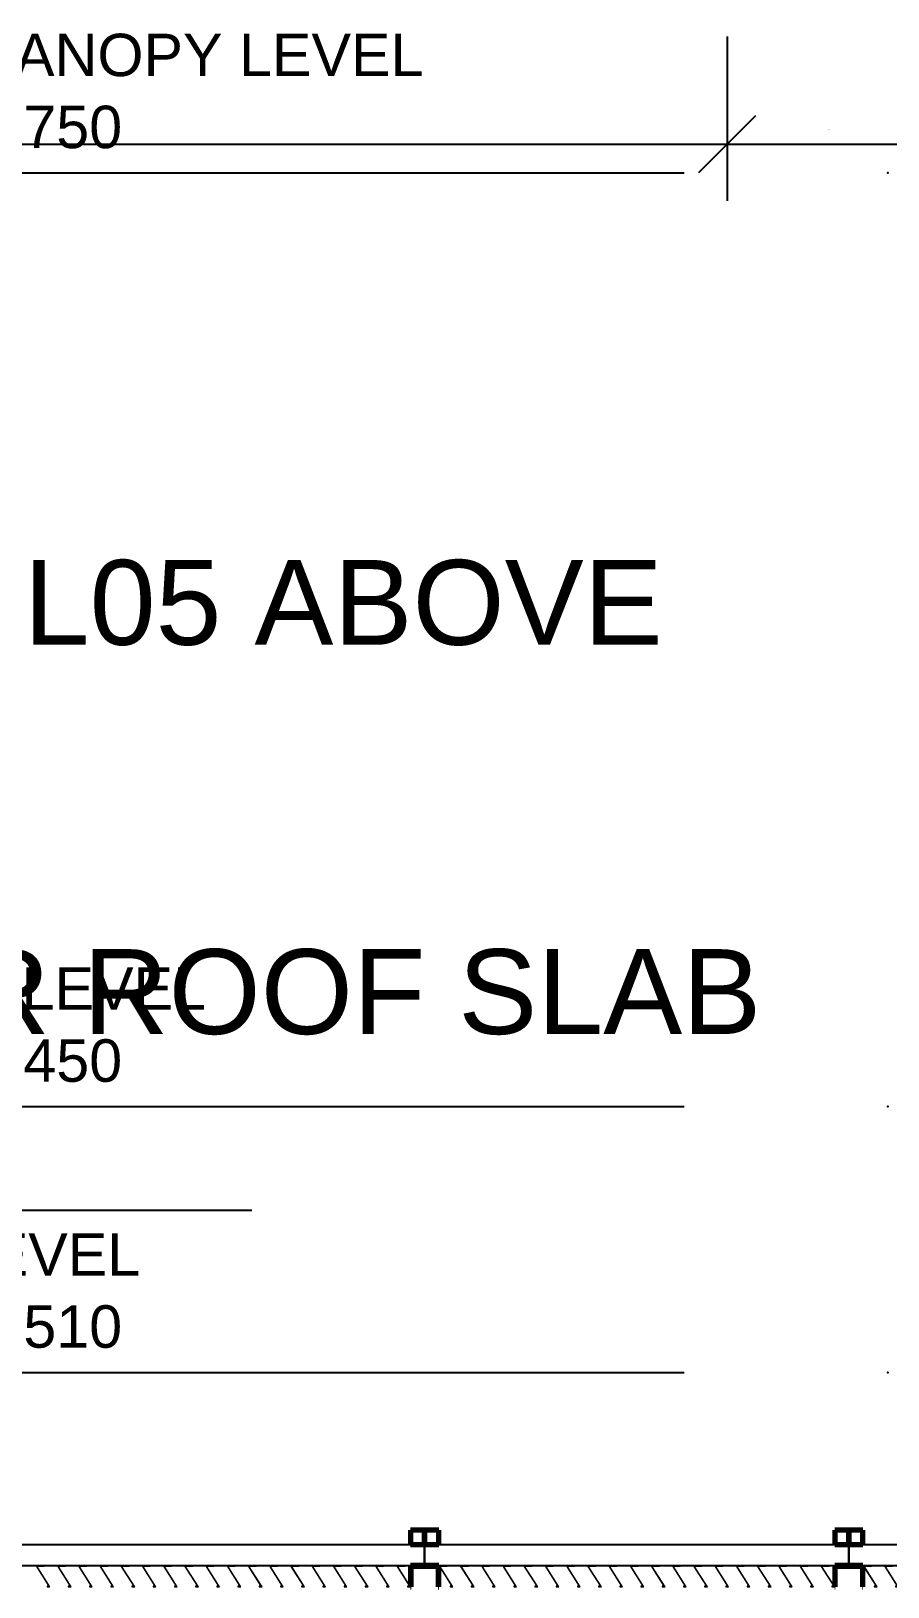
# Model space of a CAD drawing. Header units: millimetres. Extents: x -1379 to 1385823, y -4884429 to 548763.
# Drawn here: x 454622 to 457652, y -2315428 to -2309929 of the extents above; entities that cross this region are included whole.
import ezdxf

# ---------------------------------------------------------------- set-up
doc = ezdxf.new("R2010")
doc.units = ezdxf.units.MM
for name, color, linetype in [('000 - 0_SYM_DWG_GRIDLINE_MAIN_COLOR_251', 7, 'Continuous'), ('000 - 0_SYM_DWG_LEVEL_MAIN_COLOR_2', 7, 'Continuous'), ('000 - 0_SYM_DWG_LEVEL_TEXT', 7, 'Continuous'), ('000 - D I M', 7, 'Continuous')]:
    doc.layers.add(name, color=color, linetype=linetype)
doc.layers.add('000 - CONCRETE_EX_LOUVERS_DEF_SUB', color=7, linetype='Continuous', plot=False)
doc.layers.add('A-ANNO-NOTE', color=7, linetype='Continuous', lineweight=35)
doc.layers.add('G-ANNO-TEXT', color=7, linetype='Continuous', lineweight=9)
doc.styles.add('Arial_1', font='arial.ttf', dxfattribs={"height": 125})
doc.styles.add('Arial_2', font='arial.ttf', dxfattribs={"height": 3})
doc.dimstyles.new('DPA-DIM-3_0_T-T', dxfattribs={"dimscale": 304.8, "dimtxt": 306.07782, "dimasz": 0.656168, "dimexe": 0.656168, "dimexo": 0.0625, "dimgap": 0.164042, "dimtad": 1, "dimdec": 0, "dimzin": 0, "dimdsep": 46, "dimtxsty": 'Arial_2', "dimblk1": 'OBLIQUE', "dimblk2": 'OBLIQUE', "dimsah": 1, "dimcen": 0.09, "dimdle": 0.656168, "dimclrd": 7, "dimclre": 7, "dimclrt": 7, "dimadec": 8, "dimazin": 0, "dimtfac": 1, "dimtdec": 4, "dimtix": 1, "dimtmove": 0, "dimatfit": 3, "dimfxl": 1.312336, "dimfxlon": 1, "dimtvp": 1, "dimtolj": 1, "dimtzin": 0, "dimarcsym": 2})

# ---------------------------------------------------------------- blocks, each defined once
blk = doc.blocks.new('DPA_CP_Entrance Louver Grill Vertical Z - Louver Grill Vertical Z-5053933-IV01 - LOWER ROOF LEVEL PLAN')
at = {"layer": '000 - CONCRETE_EX_LOUVERS_DEF_SUB', "color": 7, "lineweight": 70}
for p, q in [((-700, 0), (-750, 0)), ((-750, 0), (-750, -50)), ((-700, -50), (-700, 0)), ((750, 0), (700, 0)), ((700, 0), (700, -50)), ((750, -50), (750, 0)), ((-750, -50), (-700, -50)), ((700, -50), (750, -50)), ((-700, -125), (-750, -125)), ((-750, -125), (-750, -127)), ((-750, -127), (-702, -127)), ((-702, -127), (-702, -200)), ((-700, -200), (-700, -125)), ((750, -125), (700, -125)), ((700, -125), (700, -200)), ((702, -200), (702, -127)), ((702, -127), (750, -127)), ((750, -127), (750, -125)), ((-702, -200), (-700, -200)), ((700, -200), (702, -200))]:
    blk.add_line(p, q, dxfattribs=at)
at = {"layer": '000 - CONCRETE_EX_LOUVERS_DEF_SUB', "color": 7}
for p, q in [((-750, -125), (-750, -50)), ((-750, -50), (750, -50)), ((750, -50), (750, -125)), ((-750, -125), (750, -125))]:
    blk.add_line(p, q, dxfattribs=at)
blk = doc.blocks.new('GM_Louver Grill Vertical Z1 - Z Profile-V325-IV01 - LOWER ROOF LEVEL PLAN')
at = {"layer": '000 - CONCRETE_EX_LOUVERS_DEF_SUB', "color": 7, "lineweight": 9}
for p, q in [((30, 0), (0.1, 0)), ((0.1, 0), (46.4, -73)), ((30, -2), (30, 0)), ((50, -75), (3.7, -2)), ((3.7, -2), (30, -2)), ((46.4, -73), (40, -73)), ((40, -73), (40, -75)), ((40, -75), (50, -75))]:
    blk.add_line(p, q, dxfattribs=at)
blk = doc.blocks.new('GM_Louver Grill Vertical Z1 - Z Profile-V326-IV01 - LOWER ROOF LEVEL PLAN')
at = {"layer": '000 - CONCRETE_EX_LOUVERS_DEF_SUB', "color": 7, "lineweight": 9}
for p, q in [((30, 0), (0.1, 0)), ((0.1, 0), (46.4, -73)), ((30, -2), (30, 0)), ((50, -75), (3.7, -2)), ((3.7, -2), (30, -2)), ((46.4, -73), (40, -73)), ((40, -73), (40, -75)), ((40, -75), (50, -75))]:
    blk.add_line(p, q, dxfattribs=at)
blk = doc.blocks.new('GM_Louver Grill Vertical Z1 - Z Profile-V327-IV01 - LOWER ROOF LEVEL PLAN')
at = {"layer": '000 - CONCRETE_EX_LOUVERS_DEF_SUB', "color": 7, "lineweight": 9}
for p, q in [((30, 0), (0.1, 0)), ((0.1, 0), (46.4, -73)), ((30, -2), (30, 0)), ((50, -75), (3.7, -2)), ((3.7, -2), (30, -2)), ((46.4, -73), (40, -73)), ((40, -73), (40, -75)), ((40, -75), (50, -75))]:
    blk.add_line(p, q, dxfattribs=at)
blk = doc.blocks.new('GM_Louver Grill Vertical Z1 - Z Profile-V328-IV01 - LOWER ROOF LEVEL PLAN')
at = {"layer": '000 - CONCRETE_EX_LOUVERS_DEF_SUB', "color": 7, "lineweight": 9}
for p, q in [((30, 0), (0.1, 0)), ((0.1, 0), (46.4, -73)), ((30, -2), (30, 0)), ((50, -75), (3.7, -2)), ((3.7, -2), (30, -2)), ((46.4, -73), (40, -73)), ((40, -73), (40, -75)), ((40, -75), (50, -75))]:
    blk.add_line(p, q, dxfattribs=at)
blk = doc.blocks.new('GM_Louver Grill Vertical Z1 - Z Profile-V329-IV01 - LOWER ROOF LEVEL PLAN')
at = {"layer": '000 - CONCRETE_EX_LOUVERS_DEF_SUB', "lineweight": 9}
h = blk.add_hatch(dxfattribs=at)
h.set_pattern_fill('FP_41', style=0, pattern_type=2)
h.set_pattern_definition([(50, (-222471.46, 2322710.5), (728.7365, -63.75582), [76.2, -838.2]), (355, (-222471.5, 2322710.5), (-140.97162, 764.2276), [60.96, -670.56]), (100.451, (-222410.74, 2322705.2), (587.77, 700.46675), [64.76, -712.36]), (46.184, (-222471.5, 2322913.7), (1084.31624, -168.17096), [114.3, -1257.3]), (96.636, (-222381.1, 2322899.7), (949.6099, 989.70985), [97.14, -1068.54]), (351.184, (-222471.5, 2322913.7), (949.62055, 989.70115), [91.44, -1005.84]), (21, (-222369.86, 2322862.9), (606.45787, -409.06057), [76.2, -838.2]), (326, (-222369.9, 2322862.9), (247.20834, 736.75292), [60.96, -670.56]), (71.451, (-222319.3, 2322828.8), (853.66825, 327.68547), [64.76, -712.36]), (37.5, (-222471.46, 2322710.48), (12.354693, 338.22012), [33.528, -628.904, 33.528, -1320.292]), (37.5, (-222471.46, 2322710.48), (12.354693, 338.22012), [-695.96, -647.192, 33.528, -639.572]), (7.5, (-222471.46, 2322710.48), (267.278874, 400.722127), [33.528, -354.584, 33.528, -870.204]), (7.5, (-222471.46, 2322710.48), (267.278874, 400.722127), [-421.64, -613.664, 33.528, -223.012]), (327.5, (-222698.03, 2322710.48), (542.36333, -22.915345), [33.528, -220.472, 33.528, -1810.512]), (327.5, (-222698.03, 2322710.48), (542.36333, -22.915345), [-287.528, -758.952, 33.528, -1018.032]), (317.5, (-222799.63, 2322710.5), (592.51696, 101.70711), [33.528, -296.672, 33.528, -1239.52]), (317.5, (-222799.63, 2322710.5), (592.51696, 101.70711), [-363.728, -492.76, 33.528, -713.232])])
h.paths.add_polyline_path([(50, -75), (3.7, -2), (30, -2), (30, 0), (0.1, 0), (46.4, -73), (40, -73), (40, -75)])
at = {"layer": '000 - CONCRETE_EX_LOUVERS_DEF_SUB', "color": 7, "lineweight": 9}
for p, q in [((30, 0), (0.1, 0)), ((0.1, 0), (46.4, -73)), ((30, -2), (30, 0)), ((50, -75), (3.7, -2)), ((3.7, -2), (30, -2)), ((46.4, -73), (40, -73)), ((40, -73), (40, -75)), ((40, -75), (50, -75))]:
    blk.add_line(p, q, dxfattribs=at)
blk = doc.blocks.new('GM_Louver Grill Vertical Z1 - Z Profile-V330-IV01 - LOWER ROOF LEVEL PLAN')
at = {"layer": '000 - CONCRETE_EX_LOUVERS_DEF_SUB', "color": 7, "lineweight": 9}
for p, q in [((30, 0), (0.1, 0)), ((0.1, 0), (46.4, -73)), ((30, -2), (30, 0)), ((50, -75), (3.7, -2)), ((3.7, -2), (30, -2)), ((46.4, -73), (40, -73)), ((40, -73), (40, -75)), ((40, -75), (50, -75))]:
    blk.add_line(p, q, dxfattribs=at)
blk = doc.blocks.new('GM_Louver Grill Vertical Z1 - Z Profile-V331-IV01 - LOWER ROOF LEVEL PLAN')
at = {"layer": '000 - CONCRETE_EX_LOUVERS_DEF_SUB', "color": 7, "lineweight": 9}
for p, q in [((30, 0), (0.1, 0)), ((0.1, 0), (46.4, -73)), ((30, -2), (30, 0)), ((50, -75), (3.7, -2)), ((3.7, -2), (30, -2)), ((46.4, -73), (40, -73)), ((40, -73), (40, -75)), ((40, -75), (50, -75))]:
    blk.add_line(p, q, dxfattribs=at)
blk = doc.blocks.new('GM_Louver Grill Vertical Z1 - Z Profile-V332-IV01 - LOWER ROOF LEVEL PLAN')
at = {"layer": '000 - CONCRETE_EX_LOUVERS_DEF_SUB', "color": 7, "lineweight": 9}
for p, q in [((30, 0), (0.1, 0)), ((0.1, 0), (46.4, -73)), ((30, -2), (30, 0)), ((50, -75), (3.7, -2)), ((3.7, -2), (30, -2)), ((46.4, -73), (40, -73)), ((40, -73), (40, -75)), ((40, -75), (50, -75))]:
    blk.add_line(p, q, dxfattribs=at)
blk = doc.blocks.new('GM_Louver Grill Vertical Z1 - Z Profile-V333-IV01 - LOWER ROOF LEVEL PLAN')
at = {"layer": '000 - CONCRETE_EX_LOUVERS_DEF_SUB', "color": 7, "lineweight": 9}
for p, q in [((30, 0), (0.1, 0)), ((0.1, 0), (46.4, -73)), ((30, -2), (30, 0)), ((50, -75), (3.7, -2)), ((3.7, -2), (30, -2)), ((46.4, -73), (40, -73)), ((40, -73), (40, -75)), ((40, -75), (50, -75))]:
    blk.add_line(p, q, dxfattribs=at)
blk = doc.blocks.new('GM_Louver Grill Vertical Z1 - Z Profile-V334-IV01 - LOWER ROOF LEVEL PLAN')
at = {"layer": '000 - CONCRETE_EX_LOUVERS_DEF_SUB', "color": 7, "lineweight": 9}
for p, q in [((30, 0), (0.1, 0)), ((0.1, 0), (46.4, -73)), ((30, -2), (30, 0)), ((50, -75), (3.7, -2)), ((3.7, -2), (30, -2)), ((46.4, -73), (40, -73)), ((40, -73), (40, -75)), ((40, -75), (50, -75))]:
    blk.add_line(p, q, dxfattribs=at)
blk = doc.blocks.new('GM_Louver Grill Vertical Z1 - Z Profile-V335-IV01 - LOWER ROOF LEVEL PLAN')
at = {"layer": '000 - CONCRETE_EX_LOUVERS_DEF_SUB', "color": 7, "lineweight": 9}
for p, q in [((30, 0), (0.1, 0)), ((0.1, 0), (46.4, -73)), ((30, -2), (30, 0)), ((50, -75), (3.7, -2)), ((3.7, -2), (30, -2)), ((46.4, -73), (40, -73)), ((40, -73), (40, -75)), ((40, -75), (50, -75))]:
    blk.add_line(p, q, dxfattribs=at)
blk = doc.blocks.new('GM_Louver Grill Vertical Z1 - Z Profile-V336-IV01 - LOWER ROOF LEVEL PLAN')
at = {"layer": '000 - CONCRETE_EX_LOUVERS_DEF_SUB', "color": 7, "lineweight": 9}
for p, q in [((30, 0), (0.1, 0)), ((0.1, 0), (46.4, -73)), ((30, -2), (30, 0)), ((50, -75), (3.7, -2)), ((3.7, -2), (30, -2)), ((46.4, -73), (40, -73)), ((40, -73), (40, -75)), ((40, -75), (50, -75))]:
    blk.add_line(p, q, dxfattribs=at)
blk = doc.blocks.new('GM_Louver Grill Vertical Z1 - Z Profile-V337-IV01 - LOWER ROOF LEVEL PLAN')
at = {"layer": '000 - CONCRETE_EX_LOUVERS_DEF_SUB', "color": 7, "lineweight": 9}
for p, q in [((30, 0), (0.1, 0)), ((0.1, 0), (46.4, -73)), ((30, -2), (30, 0)), ((50, -75), (3.7, -2)), ((3.7, -2), (30, -2)), ((46.4, -73), (40, -73)), ((40, -73), (40, -75)), ((40, -75), (50, -75))]:
    blk.add_line(p, q, dxfattribs=at)
blk = doc.blocks.new('GM_Louver Grill Vertical Z1 - Z Profile-V338-IV01 - LOWER ROOF LEVEL PLAN')
at = {"layer": '000 - CONCRETE_EX_LOUVERS_DEF_SUB', "color": 7, "lineweight": 9}
for p, q in [((30, 0), (0.1, 0)), ((0.1, 0), (46.4, -73)), ((30, -2), (30, 0)), ((50, -75), (3.7, -2)), ((3.7, -2), (30, -2)), ((46.4, -73), (40, -73)), ((40, -73), (40, -75)), ((40, -75), (50, -75))]:
    blk.add_line(p, q, dxfattribs=at)
blk = doc.blocks.new('GM_Louver Grill Vertical Z1 - Z Profile-V339-IV01 - LOWER ROOF LEVEL PLAN')
at = {"layer": '000 - CONCRETE_EX_LOUVERS_DEF_SUB', "color": 7, "lineweight": 9}
for p, q in [((30, 0), (0.1, 0)), ((0.1, 0), (46.4, -73)), ((30, -2), (30, 0)), ((50, -75), (3.7, -2)), ((3.7, -2), (30, -2)), ((46.4, -73), (40, -73)), ((40, -73), (40, -75)), ((40, -75), (50, -75))]:
    blk.add_line(p, q, dxfattribs=at)
blk = doc.blocks.new('GM_Louver Grill Vertical Z1 - Z Profile-V340-IV01 - LOWER ROOF LEVEL PLAN')
at = {"layer": '000 - CONCRETE_EX_LOUVERS_DEF_SUB', "color": 7, "lineweight": 9}
for p, q in [((30, 0), (0.1, 0)), ((0.1, 0), (46.4, -73)), ((30, -2), (30, 0)), ((50, -75), (3.7, -2)), ((3.7, -2), (30, -2)), ((46.4, -73), (40, -73)), ((40, -73), (40, -75)), ((40, -75), (50, -75))]:
    blk.add_line(p, q, dxfattribs=at)
blk = doc.blocks.new('GM_Louver Grill Vertical Z1 - Z Profile-V341-IV01 - LOWER ROOF LEVEL PLAN')
at = {"layer": '000 - CONCRETE_EX_LOUVERS_DEF_SUB', "color": 7, "lineweight": 9}
for p, q in [((30, 0), (0.1, 0)), ((0.1, 0), (46.4, -73)), ((30, -2), (30, 0)), ((50, -75), (3.7, -2)), ((3.7, -2), (30, -2)), ((46.4, -73), (40, -73)), ((40, -73), (40, -75)), ((40, -75), (50, -75))]:
    blk.add_line(p, q, dxfattribs=at)
blk = doc.blocks.new('GM_Louver Grill Vertical Z1 - Z Profile-V342-IV01 - LOWER ROOF LEVEL PLAN')
at = {"layer": '000 - CONCRETE_EX_LOUVERS_DEF_SUB', "color": 7, "lineweight": 9}
for p, q in [((30, 0), (0.1, 0)), ((0.1, 0), (46.4, -73)), ((30, -2), (30, 0)), ((50, -75), (3.7, -2)), ((3.7, -2), (30, -2)), ((46.4, -73), (40, -73)), ((40, -73), (40, -75)), ((40, -75), (50, -75))]:
    blk.add_line(p, q, dxfattribs=at)
blk = doc.blocks.new('GM_Louver Grill Vertical Z1 - Z Profile-V344-IV01 - LOWER ROOF LEVEL PLAN')
at = {"layer": '000 - CONCRETE_EX_LOUVERS_DEF_SUB', "color": 7, "lineweight": 9}
for p, q in [((30, 0), (0.1, 0)), ((0.1, 0), (46.4, -73)), ((30, -2), (30, 0)), ((50, -75), (3.7, -2)), ((3.7, -2), (30, -2)), ((46.4, -73), (40, -73)), ((40, -73), (40, -75)), ((40, -75), (50, -75))]:
    blk.add_line(p, q, dxfattribs=at)
blk = doc.blocks.new('GM_Louver Grill Vertical Z1 - Z Profile-V345-IV01 - LOWER ROOF LEVEL PLAN')
at = {"layer": '000 - CONCRETE_EX_LOUVERS_DEF_SUB', "color": 7, "lineweight": 9}
for p, q in [((30, 0), (0.1, 0)), ((0.1, 0), (46.4, -73)), ((30, -2), (30, 0)), ((50, -75), (3.7, -2)), ((3.7, -2), (30, -2)), ((46.4, -73), (40, -73)), ((40, -73), (40, -75)), ((40, -75), (50, -75))]:
    blk.add_line(p, q, dxfattribs=at)
blk = doc.blocks.new('GM_Louver Grill Vertical Z1 - Z Profile-V346-IV01 - LOWER ROOF LEVEL PLAN')
at = {"layer": '000 - CONCRETE_EX_LOUVERS_DEF_SUB', "color": 7, "lineweight": 9}
for p, q in [((30, 0), (0.1, 0)), ((0.1, 0), (46.4, -73)), ((30, -2), (30, 0)), ((50, -75), (3.7, -2)), ((3.7, -2), (30, -2)), ((46.4, -73), (40, -73)), ((40, -73), (40, -75)), ((40, -75), (50, -75))]:
    blk.add_line(p, q, dxfattribs=at)
blk = doc.blocks.new('GM_Louver Grill Vertical Z1 - Z Profile-V347-IV01 - LOWER ROOF LEVEL PLAN')
at = {"layer": '000 - CONCRETE_EX_LOUVERS_DEF_SUB', "lineweight": 9}
h = blk.add_hatch(dxfattribs=at)
h.set_pattern_fill('FP_42', style=0, pattern_type=2)
h.set_pattern_definition([(50, (-224046.46, 2322710.5), (728.7365, -63.75582), [76.2, -838.2]), (355, (-224046.5, 2322710.5), (-140.97162, 764.2276), [60.96, -670.56]), (100.451, (-223985.74, 2322705.2), (587.77, 700.46675), [64.76, -712.36]), (46.184, (-224046.5, 2322913.7), (1084.31624, -168.17096), [114.3, -1257.3]), (96.636, (-223956.1, 2322899.7), (949.6099, 989.70985), [97.14, -1068.54]), (351.184, (-224046.5, 2322913.7), (949.62055, 989.70115), [91.44, -1005.84]), (21, (-223944.86, 2322862.9), (606.45787, -409.06057), [76.2, -838.2]), (326, (-223944.9, 2322862.9), (247.20834, 736.75292), [60.96, -670.56]), (71.451, (-223894.3, 2322828.8), (853.66825, 327.68547), [64.76, -712.36]), (37.5, (-224046.46, 2322710.48), (12.354693, 338.22012), [33.528, -628.904, 33.528, -1320.292]), (37.5, (-224046.46, 2322710.48), (12.354693, 338.22012), [-695.96, -647.192, 33.528, -639.572]), (7.5, (-224046.46, 2322710.48), (267.278874, 400.722127), [33.528, -354.584, 33.528, -870.204]), (7.5, (-224046.46, 2322710.48), (267.278874, 400.722127), [-421.64, -613.664, 33.528, -223.012]), (327.5, (-224273.03, 2322710.48), (542.36333, -22.915345), [33.528, -220.472, 33.528, -1810.512]), (327.5, (-224273.03, 2322710.48), (542.36333, -22.915345), [-287.528, -758.952, 33.528, -1018.032]), (317.5, (-224374.63, 2322710.5), (592.51696, 101.70711), [33.528, -296.672, 33.528, -1239.52]), (317.5, (-224374.63, 2322710.5), (592.51696, 101.70711), [-363.728, -492.76, 33.528, -713.232])])
h.paths.add_polyline_path([(50, -75), (3.7, -2), (30, -2), (30, 0), (0.1, 0), (46.4, -73), (40, -73), (40, -75)])
at = {"layer": '000 - CONCRETE_EX_LOUVERS_DEF_SUB', "color": 7, "lineweight": 9}
for p, q in [((30, 0), (0.1, 0)), ((0.1, 0), (46.4, -73)), ((30, -2), (30, 0)), ((50, -75), (3.7, -2)), ((3.7, -2), (30, -2)), ((46.4, -73), (40, -73)), ((40, -73), (40, -75)), ((40, -75), (50, -75))]:
    blk.add_line(p, q, dxfattribs=at)
blk = doc.blocks.new('GM_Louver Grill Vertical Z1 - Z Profile-V348-IV01 - LOWER ROOF LEVEL PLAN')
at = {"layer": '000 - CONCRETE_EX_LOUVERS_DEF_SUB', "color": 7, "lineweight": 9}
for p, q in [((30, 0), (0.1, 0)), ((0.1, 0), (46.4, -73)), ((30, -2), (30, 0)), ((50, -75), (3.7, -2)), ((3.7, -2), (30, -2)), ((46.4, -73), (40, -73)), ((40, -73), (40, -75)), ((40, -75), (50, -75))]:
    blk.add_line(p, q, dxfattribs=at)
blk = doc.blocks.new('GM_Louver Grill Vertical Z1 - Z Profile-V349-IV01 - LOWER ROOF LEVEL PLAN')
at = {"layer": '000 - CONCRETE_EX_LOUVERS_DEF_SUB', "color": 7, "lineweight": 9}
for p, q in [((30, 0), (0.1, 0)), ((0.1, 0), (46.4, -73)), ((30, -2), (30, 0)), ((50, -75), (3.7, -2)), ((3.7, -2), (30, -2)), ((46.4, -73), (40, -73)), ((40, -73), (40, -75)), ((40, -75), (50, -75))]:
    blk.add_line(p, q, dxfattribs=at)
blk = doc.blocks.new('GM_Louver Grill Vertical Z1 - Z Profile-V350-IV01 - LOWER ROOF LEVEL PLAN')
at = {"layer": '000 - CONCRETE_EX_LOUVERS_DEF_SUB', "color": 7, "lineweight": 9}
for p, q in [((30, 0), (0.1, 0)), ((0.1, 0), (46.4, -73)), ((30, -2), (30, 0)), ((50, -75), (3.7, -2)), ((3.7, -2), (30, -2)), ((46.4, -73), (40, -73)), ((40, -73), (40, -75)), ((40, -75), (50, -75))]:
    blk.add_line(p, q, dxfattribs=at)
blk = doc.blocks.new('GM_Louver Grill Vertical Z1 - Z Profile-V351-IV01 - LOWER ROOF LEVEL PLAN')
at = {"layer": '000 - CONCRETE_EX_LOUVERS_DEF_SUB', "color": 7, "lineweight": 9}
for p, q in [((30, 0), (0.1, 0)), ((0.1, 0), (46.4, -73)), ((30, -2), (30, 0)), ((50, -75), (3.7, -2)), ((3.7, -2), (30, -2)), ((46.4, -73), (40, -73)), ((40, -73), (40, -75)), ((40, -75), (50, -75))]:
    blk.add_line(p, q, dxfattribs=at)
blk = doc.blocks.new('GM_Louver Grill Vertical Z1 - Z Profile-V352-IV01 - LOWER ROOF LEVEL PLAN')
at = {"layer": '000 - CONCRETE_EX_LOUVERS_DEF_SUB', "color": 7, "lineweight": 9}
for p, q in [((30, 0), (0.1, 0)), ((0.1, 0), (46.4, -73)), ((30, -2), (30, 0)), ((50, -75), (3.7, -2)), ((3.7, -2), (30, -2)), ((46.4, -73), (40, -73)), ((40, -73), (40, -75)), ((40, -75), (50, -75))]:
    blk.add_line(p, q, dxfattribs=at)
blk = doc.blocks.new('GM_Louver Grill Vertical Z1 - Z Profile-V353-IV01 - LOWER ROOF LEVEL PLAN')
at = {"layer": '000 - CONCRETE_EX_LOUVERS_DEF_SUB', "color": 7, "lineweight": 9}
for p, q in [((30, 0), (0.1, 0)), ((0.1, 0), (46.4, -73)), ((30, -2), (30, 0)), ((50, -75), (3.7, -2)), ((3.7, -2), (30, -2)), ((46.4, -73), (40, -73)), ((40, -73), (40, -75)), ((40, -75), (50, -75))]:
    blk.add_line(p, q, dxfattribs=at)
blk = doc.blocks.new('GM_Louver Grill Vertical Z1 - Z Profile-V354-IV01 - LOWER ROOF LEVEL PLAN')
at = {"layer": '000 - CONCRETE_EX_LOUVERS_DEF_SUB', "color": 7, "lineweight": 9}
for p, q in [((30, 0), (0.1, 0)), ((0.1, 0), (46.4, -73)), ((30, -2), (30, 0)), ((50, -75), (3.7, -2)), ((3.7, -2), (30, -2)), ((46.4, -73), (40, -73)), ((40, -73), (40, -75)), ((40, -75), (50, -75))]:
    blk.add_line(p, q, dxfattribs=at)
blk = doc.blocks.new('GM_Louver Grill Vertical Z1 - Z Profile-V355-IV01 - LOWER ROOF LEVEL PLAN')
at = {"layer": '000 - CONCRETE_EX_LOUVERS_DEF_SUB', "color": 7, "lineweight": 9}
for p, q in [((30, 0), (0.1, 0)), ((0.1, 0), (46.4, -73)), ((30, -2), (30, 0)), ((50, -75), (3.7, -2)), ((3.7, -2), (30, -2)), ((46.4, -73), (40, -73)), ((40, -73), (40, -75)), ((40, -75), (50, -75))]:
    blk.add_line(p, q, dxfattribs=at)
blk = doc.blocks.new('GM_Louver Grill Vertical Z1 - Z Profile-V356-IV01 - LOWER ROOF LEVEL PLAN')
at = {"layer": '000 - CONCRETE_EX_LOUVERS_DEF_SUB', "color": 7, "lineweight": 9}
for p, q in [((30, 0), (0.1, 0)), ((0.1, 0), (46.4, -73)), ((30, -2), (30, 0)), ((50, -75), (3.7, -2)), ((3.7, -2), (30, -2)), ((46.4, -73), (40, -73)), ((40, -73), (40, -75)), ((40, -75), (50, -75))]:
    blk.add_line(p, q, dxfattribs=at)
blk = doc.blocks.new('GM_Louver Grill Vertical Z1 - Z Profile-V357-IV01 - LOWER ROOF LEVEL PLAN')
at = {"layer": '000 - CONCRETE_EX_LOUVERS_DEF_SUB', "color": 7, "lineweight": 9}
for p, q in [((30, 0), (0.1, 0)), ((0.1, 0), (46.4, -73)), ((30, -2), (30, 0)), ((50, -75), (3.7, -2)), ((3.7, -2), (30, -2)), ((46.4, -73), (40, -73)), ((40, -73), (40, -75)), ((40, -75), (50, -75))]:
    blk.add_line(p, q, dxfattribs=at)
blk = doc.blocks.new('GM_Louver Grill Vertical Z1 - Z Profile-V358-IV01 - LOWER ROOF LEVEL PLAN')
at = {"layer": '000 - CONCRETE_EX_LOUVERS_DEF_SUB', "color": 7, "lineweight": 9}
for p, q in [((30, 0), (0.1, 0)), ((0.1, 0), (46.4, -73)), ((30, -2), (30, 0)), ((50, -75), (3.7, -2)), ((3.7, -2), (30, -2)), ((46.4, -73), (40, -73)), ((40, -73), (40, -75)), ((40, -75), (50, -75))]:
    blk.add_line(p, q, dxfattribs=at)
blk = doc.blocks.new('GM_Louver Grill Vertical Z1 - Z Profile-V359-IV01 - LOWER ROOF LEVEL PLAN')
at = {"layer": '000 - CONCRETE_EX_LOUVERS_DEF_SUB', "color": 7, "lineweight": 9}
for p, q in [((30, 0), (0.1, 0)), ((0.1, 0), (46.4, -73)), ((30, -2), (30, 0)), ((50, -75), (3.7, -2)), ((3.7, -2), (30, -2)), ((46.4, -73), (40, -73)), ((40, -73), (40, -75)), ((40, -75), (50, -75))]:
    blk.add_line(p, q, dxfattribs=at)
blk = doc.blocks.new('GM_Louver Grill Vertical Z1 - Z Profile-V360-IV01 - LOWER ROOF LEVEL PLAN')
at = {"layer": '000 - CONCRETE_EX_LOUVERS_DEF_SUB', "color": 7, "lineweight": 9}
for p, q in [((30, 0), (0.1, 0)), ((0.1, 0), (46.4, -73)), ((30, -2), (30, 0)), ((50, -75), (3.7, -2)), ((3.7, -2), (30, -2)), ((46.4, -73), (40, -73)), ((40, -73), (40, -75)), ((40, -75), (50, -75))]:
    blk.add_line(p, q, dxfattribs=at)
blk = doc.blocks.new('GM_Louver Grill Vertical Z1 - Z Profile-V361-IV01 - LOWER ROOF LEVEL PLAN')
at = {"layer": '000 - CONCRETE_EX_LOUVERS_DEF_SUB', "color": 7, "lineweight": 9}
for p, q in [((30, 0), (0.1, 0)), ((0.1, 0), (46.4, -73)), ((30, -2), (30, 0)), ((50, -75), (3.7, -2)), ((3.7, -2), (30, -2)), ((46.4, -73), (40, -73)), ((40, -73), (40, -75)), ((40, -75), (50, -75))]:
    blk.add_line(p, q, dxfattribs=at)
blk = doc.blocks.new('GM_Louver Grill Vertical Z1 - Z Profile-V362-IV01 - LOWER ROOF LEVEL PLAN')
at = {"layer": '000 - CONCRETE_EX_LOUVERS_DEF_SUB', "color": 7, "lineweight": 9}
for p, q in [((30, 0), (0.1, 0)), ((0.1, 0), (46.4, -73)), ((30, -2), (30, 0)), ((50, -75), (3.7, -2)), ((3.7, -2), (30, -2)), ((46.4, -73), (40, -73)), ((40, -73), (40, -75)), ((40, -75), (50, -75))]:
    blk.add_line(p, q, dxfattribs=at)
blk = doc.blocks.new('GM_Louver Grill Vertical Z1 - Z Profile-V379-IV01 - LOWER ROOF LEVEL PLAN')
at = {"layer": '000 - CONCRETE_EX_LOUVERS_DEF_SUB', "color": 7, "lineweight": 9}
for p, q in [((30, 0), (0.1, 0)), ((0.1, 0), (46.4, -73)), ((30, -2), (30, 0)), ((50, -75), (3.7, -2)), ((3.7, -2), (30, -2)), ((46.4, -73), (40, -73)), ((40, -73), (40, -75)), ((40, -75), (50, -75))]:
    blk.add_line(p, q, dxfattribs=at)
blk = doc.blocks.new('GM_Louver Grill Vertical Z1 - Z Profile-V381-IV01 - LOWER ROOF LEVEL PLAN')
at = {"layer": '000 - CONCRETE_EX_LOUVERS_DEF_SUB', "color": 7, "lineweight": 9}
for p, q in [((30, 0), (0.1, 0)), ((0.1, 0), (46.4, -73)), ((30, -2), (30, 0)), ((50, -75), (3.7, -2)), ((3.7, -2), (30, -2)), ((46.4, -73), (40, -73)), ((40, -73), (40, -75)), ((40, -75), (50, -75))]:
    blk.add_line(p, q, dxfattribs=at)
blk = doc.blocks.new('Spot Elevations - Plan 100-639935-IV01 - LOWER ROOF LEVEL PLAN')
at = {"layer": 'A-ANNO-NOTE', "lineweight": 9}
h = blk.add_hatch(color=7, dxfattribs=at)
edge = h.paths.add_edge_path()
edge.add_arc((-9.052, 0), 1.5, 90, 180, ccw=False)
edge.add_line((-9.052, 1.5), (-9.052, 0))
edge.add_line((-9.052, 0), (-10.552, 0))
h = blk.add_hatch(color=7, dxfattribs=at)
edge = h.paths.add_edge_path()
edge.add_arc((-9.052, 0), 1.5, -90, 0, ccw=False)
edge.add_line((-9.052, -1.5), (-9.052, 0))
edge.add_line((-9.052, 0), (-7.552, 0))
at = {"layer": 'A-ANNO-NOTE', "color": 7, "lineweight": 25}
for p, q in [((-9.052, -2.5), (-9.052, 2.5)), ((-11.552, 0), (-6.552, 0)), ((-7.5, 0), (7.5, 0))]:
    blk.add_line(p, q, dxfattribs=at)
blk.add_circle((-9.052, 0), 1.5, dxfattribs=at)
blk = doc.blocks.new('_Oblique')
at = {"color": 7, "linetype": 'ByBlock', "lineweight": -2}
blk.add_line((-0.5, -0.5), (0.5, 0.5), dxfattribs=at)
blk = doc.blocks.new('*D840')
at = {"layer": '000 - D I M', "color": 7, "lineweight": -2, "transparency": 16777216}
for p, q in [((450213.8, -2309947.7), (450213.8, -2310528.7)), ((457083.8, -2309947.7), (457083.8, -2310528.7)), ((450013.8, -2310328.7), (457283.8, -2310328.7))]:
    blk.add_line(p, q, dxfattribs=at)
at = {"layer": 'Defpoints', "color": 7, "transparency": 16777216}
for p in [(450213.8, -2309928.7), (457083.8, -2309928.7), (457083.8, -2310328.7)]:
    blk.add_point(p, dxfattribs=at)
at = {"layer": '000 - D I M', "color": 7, "lineweight": -2, "transparency": 16777216, "xscale": 200, "yscale": 200, "zscale": 200, "rotation": 180}
blk.add_blockref('_Oblique', (450213.8, -2310328.7), dxfattribs=at)
at = {"layer": '000 - D I M', "color": 7, "lineweight": -2, "transparency": 16777216, "xscale": 200, "yscale": 200, "zscale": 200}
blk.add_blockref('_Oblique', (457083.8, -2310328.7), dxfattribs=at)
at = {"layer": '000 - D I M', "color": 7, "transparency": 16777216, "insert": (453648.8, -2310277.1), "char_height": 3, "width": 1107.531, "attachment_point": 5, "style": 'Arial_2'}
blk.add_mtext('\\A1;6870', dxfattribs=at)
blk = doc.blocks.new('*D841')
at = {"layer": '000 - D I M', "color": 7, "lineweight": -2, "transparency": 16777216}
for p, q in [((457083.8, -2309947.7), (457083.8, -2310528.7)), ((457803.8, -2309947.7), (457803.8, -2310528.7)), ((456883.8, -2310328.7), (458003.8, -2310328.7))]:
    blk.add_line(p, q, dxfattribs=at)
at = {"layer": 'Defpoints', "color": 7, "transparency": 16777216}
for p in [(457083.8, -2309928.7), (457803.8, -2309928.7), (457803.8, -2310328.7)]:
    blk.add_point(p, dxfattribs=at)
at = {"layer": '000 - D I M', "color": 7, "lineweight": -2, "transparency": 16777216, "xscale": 200, "yscale": 200, "zscale": 200, "rotation": 180}
blk.add_blockref('_Oblique', (457083.8, -2310328.7), dxfattribs=at)
at = {"layer": '000 - D I M', "color": 7, "lineweight": -2, "transparency": 16777216, "xscale": 200, "yscale": 200, "zscale": 200}
blk.add_blockref('_Oblique', (457803.8, -2310328.7), dxfattribs=at)
at = {"layer": '000 - D I M', "color": 7, "transparency": 16777216, "insert": (457443.8, -2310277.1), "char_height": 3, "width": 830.648, "attachment_point": 5, "style": 'Arial_2'}
blk.add_mtext('\\A1;720', dxfattribs=at)
blk = doc.blocks.new('*D842')
at = {"layer": '000 - D I M', "color": 7, "lineweight": -2, "transparency": 16777216}
for p, q in [((457803.8, -2309947.7), (457803.8, -2310528.7)), ((464403.8, -2309947.7), (464403.8, -2310528.7)), ((457603.8, -2310328.7), (464603.8, -2310328.7))]:
    blk.add_line(p, q, dxfattribs=at)
at = {"layer": 'Defpoints', "color": 7, "transparency": 16777216}
for p in [(457803.8, -2309928.7), (464403.8, -2309928.7), (464403.8, -2310328.7)]:
    blk.add_point(p, dxfattribs=at)
at = {"layer": '000 - D I M', "color": 7, "lineweight": -2, "transparency": 16777216, "xscale": 200, "yscale": 200, "zscale": 200, "rotation": 180}
blk.add_blockref('_Oblique', (457803.8, -2310328.7), dxfattribs=at)
at = {"layer": '000 - D I M', "color": 7, "lineweight": -2, "transparency": 16777216, "xscale": 200, "yscale": 200, "zscale": 200}
blk.add_blockref('_Oblique', (464403.8, -2310328.7), dxfattribs=at)
at = {"layer": '000 - D I M', "color": 7, "transparency": 16777216, "insert": (461103.8, -2310277.1), "char_height": 3, "width": 1107.531, "attachment_point": 5, "style": 'Arial_2'}
blk.add_mtext('\\A1;6600', dxfattribs=at)
blk = doc.blocks.new('*U1771')
at = {"layer": '000 - 0_SYM_DWG_LEVEL_MAIN_COLOR_2'}
blk.add_hatch(color=7, dxfattribs=at).paths.add_polyline_path([(-80.41, 5.18), (-83.4, 0), (-86.39, 5.18)])
at = {"color": 7}
blk.add_point((0, 0), dxfattribs=at)
at = {"layer": '000 - 0_SYM_DWG_GRIDLINE_MAIN_COLOR_251', "color": 7}
blk.add_lwpolyline([(-83.4, 0), (-23.4, 0), (-18.9, 0), (-14.4, 0)], dxfattribs=at)
at = {"layer": '000 - 0_SYM_DWG_LEVEL_MAIN_COLOR_2', "color": 7, "lineweight": 25}
for p, q in [((-80.41, 5.18), (-86.39, 5.18)), ((-86.39, 5.18), (-83.4, 0)), ((-83.4, 0), (-80.41, 5.18))]:
    blk.add_line(p, q, dxfattribs=at)
at = {"layer": '000 - 0_SYM_DWG_LEVEL_TEXT', "color": 7, "style": 'Arial_1'}
for tag, p in [('LV_NAME_1', (-79.18, 11.92)), ('LV_NAME_2', (-79.19, 6.83)), ('LV_NAME_3', (-79.2, 1.74))]:
    blk.add_attdef(tag, p, '', height=3, dxfattribs=at)

msp = doc.modelspace()

# ---------------------------------------------------------------- block references
at = {"color": 7, "xscale": 50, "yscale": 50, "zscale": 50}
for p, values in [((457651.9, -2310429.4), {'LV_NAME_2': 'STEEL CANOPY LEVEL', 'LV_NAME_3': 'EL. +105.750'}), ((457651.9, -2313729.4), {'LV_NAME_2': 'PODIUM LEVEL', 'LV_NAME_3': 'EL. +102.450'}), ((457651.9, -2314669.4), {'LV_NAME_2': 'ROAD LEVEL', 'LV_NAME_3': 'EL. +101.510'})]:
    msp.add_blockref('*U1771', p, dxfattribs=at).add_auto_attribs(values)
at = {"layer": '000 - CONCRETE_EX_LOUVERS_DEF_SUB', "color": 7}
for p in [(455263.8, -2315227.7), (456763.8, -2315227.7), (458263.8, -2315227.7)]:
    msp.add_blockref('DPA_CP_Entrance Louver Grill Vertical Z - Louver Grill Vertical Z-5053933-IV01 - LOWER ROOF LEVEL PLAN', p, dxfattribs=at)
at = {"layer": '000 - CONCRETE_EX_LOUVERS_DEF_SUB', "color": 7, "lineweight": 9}
for name, p in [('GM_Louver Grill Vertical Z1 - Z Profile-V341-IV01 - LOWER ROOF LEVEL PLAN', (454638.8, -2315352.7)), ('GM_Louver Grill Vertical Z1 - Z Profile-V340-IV01 - LOWER ROOF LEVEL PLAN', (454713.8, -2315352.7)), ('GM_Louver Grill Vertical Z1 - Z Profile-V339-IV01 - LOWER ROOF LEVEL PLAN', (454788.8, -2315352.7)), ('GM_Louver Grill Vertical Z1 - Z Profile-V338-IV01 - LOWER ROOF LEVEL PLAN', (454863.8, -2315352.7)), ('GM_Louver Grill Vertical Z1 - Z Profile-V337-IV01 - LOWER ROOF LEVEL PLAN', (454938.8, -2315352.7)), ('GM_Louver Grill Vertical Z1 - Z Profile-V336-IV01 - LOWER ROOF LEVEL PLAN', (455013.8, -2315352.7)), ('GM_Louver Grill Vertical Z1 - Z Profile-V335-IV01 - LOWER ROOF LEVEL PLAN', (455088.8, -2315352.7)), ('GM_Louver Grill Vertical Z1 - Z Profile-V334-IV01 - LOWER ROOF LEVEL PLAN', (455163.8, -2315352.7)), ('GM_Louver Grill Vertical Z1 - Z Profile-V333-IV01 - LOWER ROOF LEVEL PLAN', (455238.8, -2315352.7)), ('GM_Louver Grill Vertical Z1 - Z Profile-V332-IV01 - LOWER ROOF LEVEL PLAN', (455313.8, -2315352.7)), ('GM_Louver Grill Vertical Z1 - Z Profile-V331-IV01 - LOWER ROOF LEVEL PLAN', (455388.8, -2315352.7)), ('GM_Louver Grill Vertical Z1 - Z Profile-V330-IV01 - LOWER ROOF LEVEL PLAN', (455463.8, -2315352.7)), ('GM_Louver Grill Vertical Z1 - Z Profile-V329-IV01 - LOWER ROOF LEVEL PLAN', (455538.8, -2315352.7)), ('GM_Louver Grill Vertical Z1 - Z Profile-V328-IV01 - LOWER ROOF LEVEL PLAN', (455613.8, -2315352.7)), ('GM_Louver Grill Vertical Z1 - Z Profile-V327-IV01 - LOWER ROOF LEVEL PLAN', (455688.8, -2315352.7)), ('GM_Louver Grill Vertical Z1 - Z Profile-V326-IV01 - LOWER ROOF LEVEL PLAN', (455763.8, -2315352.7)), ('GM_Louver Grill Vertical Z1 - Z Profile-V325-IV01 - LOWER ROOF LEVEL PLAN', (455838.8, -2315352.7)), ('GM_Louver Grill Vertical Z1 - Z Profile-V342-IV01 - LOWER ROOF LEVEL PLAN', (455913.8, -2315352.7)), ('GM_Louver Grill Vertical Z1 - Z Profile-V362-IV01 - LOWER ROOF LEVEL PLAN', (456063.8, -2315352.7)), ('GM_Louver Grill Vertical Z1 - Z Profile-V360-IV01 - LOWER ROOF LEVEL PLAN', (456138.8, -2315352.7)), ('GM_Louver Grill Vertical Z1 - Z Profile-V359-IV01 - LOWER ROOF LEVEL PLAN', (456213.8, -2315352.7)), ('GM_Louver Grill Vertical Z1 - Z Profile-V358-IV01 - LOWER ROOF LEVEL PLAN', (456288.8, -2315352.7)), ('GM_Louver Grill Vertical Z1 - Z Profile-V357-IV01 - LOWER ROOF LEVEL PLAN', (456363.8, -2315352.7)), ('GM_Louver Grill Vertical Z1 - Z Profile-V356-IV01 - LOWER ROOF LEVEL PLAN', (456438.8, -2315352.7)), ('GM_Louver Grill Vertical Z1 - Z Profile-V355-IV01 - LOWER ROOF LEVEL PLAN', (456513.8, -2315352.7)), ('GM_Louver Grill Vertical Z1 - Z Profile-V354-IV01 - LOWER ROOF LEVEL PLAN', (456588.8, -2315352.7)), ('GM_Louver Grill Vertical Z1 - Z Profile-V353-IV01 - LOWER ROOF LEVEL PLAN', (456663.8, -2315352.7)), ('GM_Louver Grill Vertical Z1 - Z Profile-V352-IV01 - LOWER ROOF LEVEL PLAN', (456738.8, -2315352.7)), ('GM_Louver Grill Vertical Z1 - Z Profile-V351-IV01 - LOWER ROOF LEVEL PLAN', (456813.8, -2315352.7)), ('GM_Louver Grill Vertical Z1 - Z Profile-V350-IV01 - LOWER ROOF LEVEL PLAN', (456888.8, -2315352.7)), ('GM_Louver Grill Vertical Z1 - Z Profile-V349-IV01 - LOWER ROOF LEVEL PLAN', (456963.8, -2315352.7)), ('GM_Louver Grill Vertical Z1 - Z Profile-V348-IV01 - LOWER ROOF LEVEL PLAN', (457038.8, -2315352.7)), ('GM_Louver Grill Vertical Z1 - Z Profile-V347-IV01 - LOWER ROOF LEVEL PLAN', (457113.8, -2315352.7)), ('GM_Louver Grill Vertical Z1 - Z Profile-V346-IV01 - LOWER ROOF LEVEL PLAN', (457188.8, -2315352.7)), ('GM_Louver Grill Vertical Z1 - Z Profile-V345-IV01 - LOWER ROOF LEVEL PLAN', (457263.8, -2315352.7)), ('GM_Louver Grill Vertical Z1 - Z Profile-V344-IV01 - LOWER ROOF LEVEL PLAN', (457338.8, -2315352.7)), ('GM_Louver Grill Vertical Z1 - Z Profile-V361-IV01 - LOWER ROOF LEVEL PLAN', (457413.8, -2315352.7)), ('GM_Louver Grill Vertical Z1 - Z Profile-V381-IV01 - LOWER ROOF LEVEL PLAN', (457563.8, -2315352.7)), ('GM_Louver Grill Vertical Z1 - Z Profile-V379-IV01 - LOWER ROOF LEVEL PLAN', (457638.8, -2315352.7))]:
    msp.add_blockref(name, p, dxfattribs=at)
at = {"layer": 'A-ANNO-NOTE', "color": 7, "lineweight": 25, "xscale": 99.99999999999993, "yscale": 99.99999999999993, "zscale": 99.99999999999993}
msp.add_blockref('Spot Elevations - Plan 100-639935-IV01 - LOWER ROOF LEVEL PLAN', (454653.3, -2314096), dxfattribs=at)

# ---------------------------------------------------------------- texts
at = {"layer": 'G-ANNO-TEXT', "color": 7, "char_height": 300, "attachment_point": 1, "style": 'Arial_2'}
for s, insert, width in [('L05 ABOVE', (454596.4, -2311797.9), 2789.872), ('LOWER ROOF SLAB', (453152.7, -2313173.6), 5010.547)]:
    msp.add_mtext(s, dxfattribs=dict(at, insert=insert, width=width))

# ---------------------------------------------------------------- dimensions: what is measured, and where the dimension line sits
at = {"layer": '000 - D I M', "color": 7}
for base, p1, p2, override, picture, middle in [((457083.8, -2310328.7), (450213.8, -2309928.7), (457083.8, -2309928.7), {"dimpost": '<>', "dimclrd": 7, "dimclre": 7, "dimclrt": 7, "dimfxl": 6870}, '*D840', (453648.8, -2310277.1)), ((457803.8, -2310328.7), (457083.8, -2309928.7), (457803.8, -2309928.7), {"dimpost": '<>', "dimclrd": 7, "dimclre": 7, "dimclrt": 7, "dimfxl": 720}, '*D841', (457443.8, -2310277.1)), ((464403.8, -2310328.7), (457803.8, -2309928.7), (464403.8, -2309928.7), {"dimpost": '<>', "dimclrd": 7, "dimclre": 7, "dimclrt": 7, "dimfxl": 6600}, '*D842', (461103.8, -2310277.1))]:
    dim = msp.add_linear_dim(base=base, p1=p1, p2=p2, dimstyle='DPA-DIM-3_0_T-T', override=override, dxfattribs=at)
    dim.commit()
    dim.dimension.update_dxf_attribs({"geometry": picture, "text_midpoint": middle})

doc.saveas('drawing.dxf')
